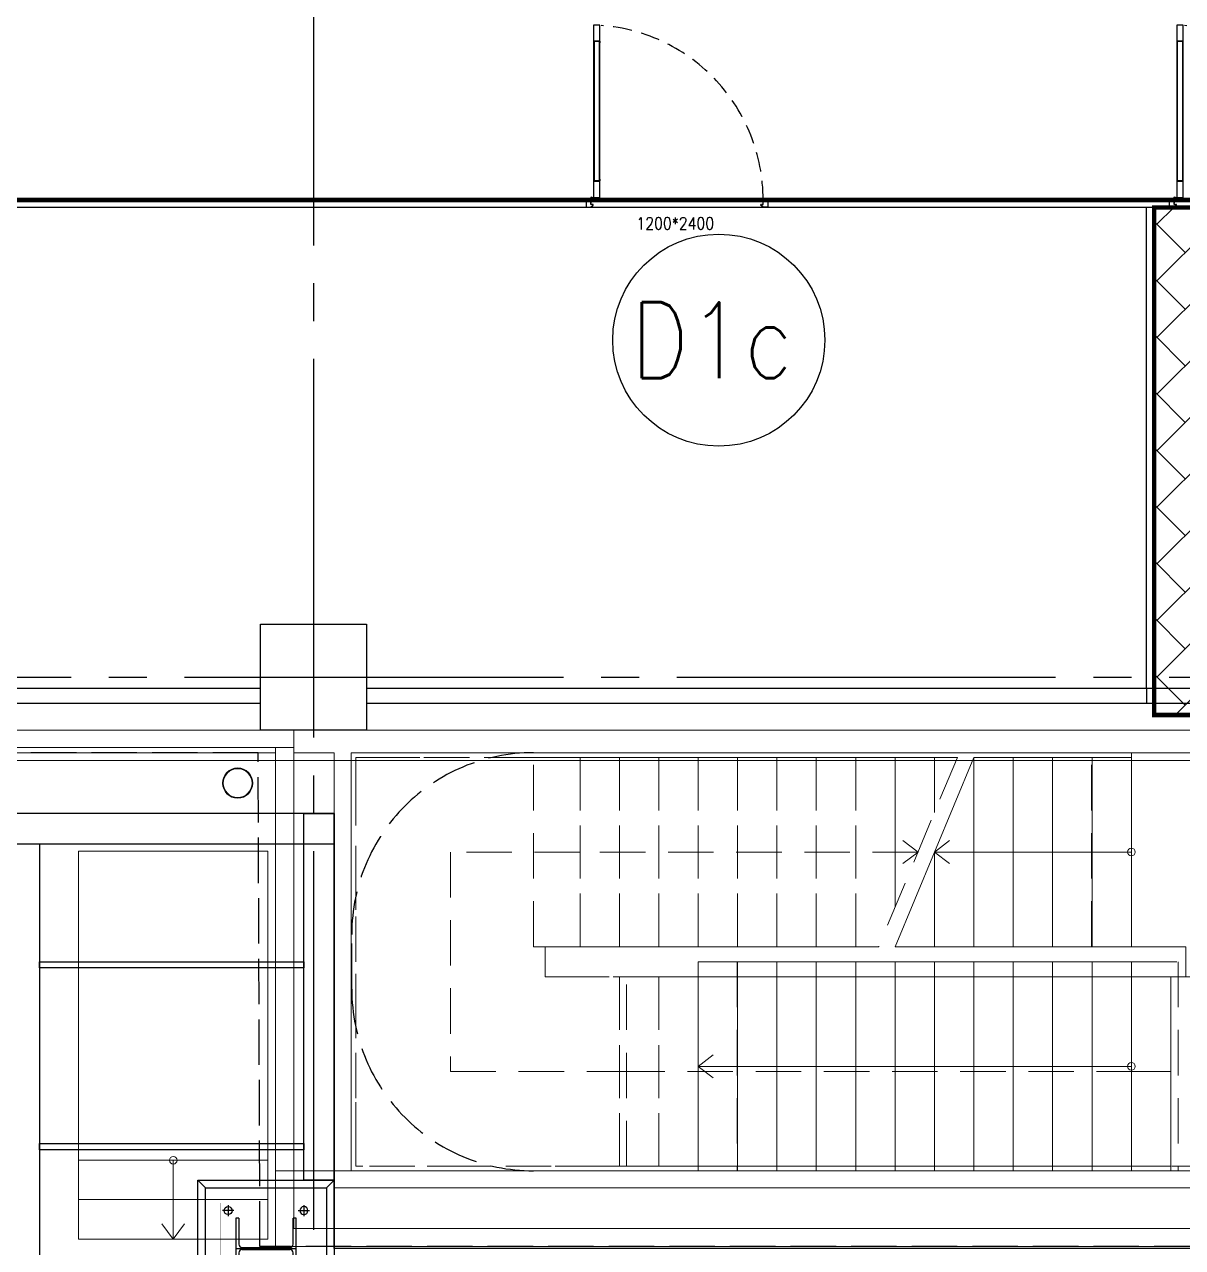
# Model space of a CAD drawing. Extents: x -960 to 27370, y -1283 to 11880.
# Drawn here: x 6649 to 7414, y -377 to 431 of the extents above; entities that cross this region are included whole.
import ezdxf
from ezdxf.enums import TextEntityAlignment as Align

# ---------------------------------------------------------------- set-up
doc = ezdxf.new("R2010")
doc.units = 0
doc.header["$LTSCALE"] = 100
for name, pattern in [('188K-SM-03-F10-ARCH-PA-Y2257103$0$AP5A-SM-03-F20-ARCH-PA-Y2230801+Y2230803$0$ALL-PA-TXT-Y2221201$0$DASHED', [19.05, 12.7, -6.35]), ('188K-SM-03-F10-MECH-鋼構-Y2257103$0$188K-SM-03-F10-MECH-鋼構-Y2257103$0$CENTER', [2, 1.25, -0.25, 0.25, -0.25]), ('X-S-FAB-L10$0$COL-CEN-LIN', [3.25, 2.5, -0.25, 0.25, -0.25]), ('X-S-FAB-L10$0$HIDDEN', [0.4, 0.3, -0.1]), ('X-S-FAB-L10$0$JJP_虛線(退縮線、投影線、地下室範圍、非屬本工程、圖面分區)', [0.45, 0.3, -0.15]), ('X-S-FAB-L10$0$虛線', [0.846667, 0.423333, -0.423333])]:
    doc.linetypes.add(name, pattern=pattern)
for name, color, linetype in [('188K-SM-03-F10-ARCH-PA-Y2257103$0$K-AREA', 53, 'Continuous'), ('188K-SM-03-F10-ARCH-PA-Y2257103$0$K-Door', 53, 'Continuous'), ('188K-SM-03-F10-ARCH-PA-Y2257103$0$K-P1S-2.5-單抗', 53, 'Continuous'), ('188K-SM-03-F10-ARCH-PA-Y2257103$0$K-P1S-4.2-單抗', 53, 'Continuous'), ('188K-SM-03-F10-ARCH-PA-Y2257103$0$K-TXT', 53, 'Continuous'), ('188K-SM-03-F10-ARCH-PA-Y2257103$0$K-岩棉 2hr 7.5-單抗', 53, 'Continuous'), ('188K-SM-03-F10-ARCH-PA-Y2257103$0$K-岩棉 2hr 7.5-非抗', 53, 'Continuous'), ('188K-SM-03-F10-ARCH-PA-Y2257103$0$K-庫板天花-2.4', 53, 'Continuous'), ('188K-SM-03-F10-MECH-鋼構-Y2257103$0$188K-SM-03-F10-MECH-鋼構-Y2257103$0$0-Block Center-Line', 1, '188K-SM-03-F10-MECH-鋼構-Y2257103$0$188K-SM-03-F10-MECH-鋼構-Y2257103$0$CENTER'), ('188K-SM-03-F10-MECH-鋼構-Y2257103$0$188K-SM-03-F10-MECH-鋼構-Y2257103$0$0-CF-AAS-鋼構', 241, 'Continuous'), ('X-S-FAB-L10$0$0-DIM-TXT', 8, 'Continuous'), ('X-S-FAB-L10$0$A-OBJE-MEP', 8, 'Continuous'), ('X-S-FAB-L10$0$A-STRS', 8, 'Continuous'), ('X-S-FAB-L10$0$A-WALL-EX', 8, 'Continuous'), ('X-S-FAB-L10$0$A-WALL-IN', 8, 'Continuous'), ('X-S-FAB-L10$0$BLOCK', 8, 'Continuous'), ('X-S-FAB-L10$0$CCL', 8, 'X-S-FAB-L10$0$COL-CEN-LIN'), ('X-S-FAB-L10$0$COL-S', 8, 'Continuous'), ('X-S-FAB-L10$0$HID', 8, 'X-S-FAB-L10$0$HIDDEN'), ('X-S-FAB-L10$0$S-FNDN', 8, 'Continuous'), ('X-S-FAB-L10$0$S-SLAB-SHOW', 8, 'Continuous')]:
    doc.layers.add(name, color=color, linetype=linetype)
doc.styles.add('188K-SM-03-F10-ARCH-PA-Y2257103$0$AP5A-SM-03-F20-ARCH-PA-Y2230801+Y2230803$0$ALL-PA-TXT-Y2221201$0$Standard', font='txt.shx', dxfattribs={"bigfont": 'chineset.shx'})
doc.styles.add('188K-SM-03-F10-ARCH-PA-Y2257103$0$Standard', font='txt.shx', dxfattribs={"bigfont": 'chineset.shx'})
doc.styles.add('X-S-FAB-L10$0$CHINA', font='simplex.shx', dxfattribs={"width": 0.75, "bigfont": 'chineset.shx'})
doc.styles.add('X-S-FAB-L10$0$Standard', font='', dxfattribs={"width": 0.8})
doc.styles.add('X-S-FAB-L10$0$TG_NOTE_TEXT', font='simplex.shx', dxfattribs={"width": 0.75, "bigfont": 'chineset.shx'})
doc.styles.get('X-S-FAB-L10$0$Standard').set_extended_font_data('Microsoft JhengHei')

# ---------------------------------------------------------------- blocks, each defined once
blk = doc.blocks.new('X-S-FAB-L10$0$FAB2-L05')
at = {"layer": 'X-S-FAB-L10$0$CCL'}
for p, q in [((-19320, 11005), (-19320, 0)), ((-26880, 720), (1210, 720))]:
    blk.add_line(p, q, dxfattribs=at)
at = {"layer": 'X-S-FAB-L10$0$COL-S'}
blk.add_lwpolyline([(-19355, 755), (-19285, 755), (-19285, 685), (-19355, 685)], close=True, dxfattribs=at)
blk = doc.blocks.new('X-S-FAB-L10')
at = {"layer": 'X-S-FAB-L10$0$A-OBJE-MEP', "lineweight": 0, "flags": 128}
blk.add_lwpolyline([(6799.5, -70, 1), (6780.5, -70, 1)], format="xyb", close=True, dxfattribs=at)
at = {"layer": 'X-S-FAB-L10$0$A-OBJE-MEP', "lineweight": 0}
blk.add_circle((6790, -70), 10, dxfattribs=at)
at = {"layer": 'X-S-FAB-L10$0$A-STRS', "linetype": 'X-S-FAB-L10$0$虛線', "lineweight": 0}
for p, q in [((6868, -323), (6868, -53)), ((6868, -53), (6985.332, -53)), ((6985.332, -53), (7016, -53)), ((7016, -53), (7265.169, -53)), ((7016, -178), (6993, -178)), ((6993, -178), (6993, -198)), ((7213.169, -178), (7016, -178)), ((6993, -198), (7042, -198)), ((7042, -198), (7406, -198)), ((7042, -323), (6868, -323)), ((7406, -323), (7042, -323))]:
    blk.add_line(p, q, dxfattribs=at)
at = {"layer": 'X-S-FAB-L10$0$A-STRS', "linetype": 'X-S-FAB-L10$0$JJP_虛線(退縮線、投影線、地下室範圍、非屬本工程、圖面分區)', "lineweight": 0}
for p, q in [((6868, -323), (6868, -53)), ((6868, -53), (7016, -53)), ((6985.332, -178), (6985.332, -53)), ((7016, -53), (7016, -178)), ((7016, -53), (7016, -178)), ((7016, -53), (7016, -178)), ((7016, -178), (7016, -53)), ((7016, -53), (7042, -53)), ((7016, -53), (7016, -178)), ((7042, -53), (7042, -178)), ((7042, -178), (7042, -53)), ((7042, -53), (7068, -53)), ((7042, -53), (7042, -178)), ((7068, -53), (7068, -178)), ((7068, -178), (7068, -53)), ((7068, -53), (7094, -53)), ((7068, -53), (7068, -178)), ((7094, -53), (7094, -178)), ((7094, -178), (7094, -53)), ((7094, -53), (7120, -53)), ((7094, -53), (7094, -178)), ((7120, -53), (7120, -178)), ((7120, -178), (7120, -53)), ((7120, -53), (7146, -53)), ((7120, -53), (7120, -178)), ((7146, -53), (7146, -178)), ((7146, -178), (7146, -53)), ((7146, -53), (7172, -53)), ((7146, -53), (7146, -178)), ((7172, -53), (7172, -178)), ((7172, -178), (7172, -53)), ((7172, -53), (7198, -53)), ((7172, -53), (7172, -178)), ((7198, -53), (7198, -178)), ((7198, -178), (7198, -53)), ((7198, -53), (7224, -53)), ((7198, -53), (7198, -178)), ((7265.169, -53), (7213.169, -178)), ((7224, -53), (7224, -151.964)), ((7224, -151.964), (7224, -53)), ((7224, -53), (7250, -53)), ((7224, -53), (7224, -151.964)), ((7250, -53), (7250, -89.465)), ((7250, -89.465), (7250, -53)), ((7250, -53), (7265.169, -53)), ((7250, -53), (7250, -89.465)), ((7353.565, -178), (7353.565, -53)), ((7229.169, -108), (7239.169, -115.5)), ((7016, -115.5), (6930.5, -115.5)), ((6930.5, -115.5), (6930.5, -260.5)), ((7239.169, -115.5), (7016, -115.5)), ((7239.169, -115.5), (7229.169, -123)), ((6993, -178), (6985.332, -178)), ((7016, -178), (6993, -178)), ((6993, -178), (6993, -198)), ((7042, -178), (7016, -178)), ((7068, -178), (7042, -178)), ((7094, -178), (7068, -178)), ((7120, -178), (7094, -178)), ((7146, -178), (7120, -178)), ((7172, -178), (7146, -178)), ((7198, -178), (7172, -178)), ((7213.169, -178), (7198, -178)), ((7119.644, -188), (7119.644, -326)), ((7380, -188), (7410.844, -188)), ((7410.844, -188), (7410.844, -326)), ((6993, -198), (7042, -198)), ((7042, -323), (7042, -198)), ((7042, -323), (7042, -198)), ((7042, -198), (7042, -323)), ((7042, -323), (7042, -198)), ((7042, -198), (7068, -198)), ((7046.668, -323), (7046.668, -198)), ((7068, -323), (7068, -198)), ((7068, -198), (7068, -323)), ((7068, -323), (7068, -198)), ((7068, -198), (7094, -198)), ((7094, -323), (7094, -198)), ((7094, -198), (7094, -323)), ((7094, -323), (7094, -198)), ((7094, -198), (7120, -198)), ((7120, -323), (7120, -198)), ((7120, -198), (7120, -323)), ((7120, -323), (7120, -198)), ((7120, -198), (7146, -198)), ((7146, -323), (7146, -198)), ((7146, -198), (7146, -323)), ((7146, -323), (7146, -198)), ((7146, -198), (7172, -198)), ((7172, -323), (7172, -198)), ((7172, -198), (7172, -323)), ((7172, -323), (7172, -198)), ((7172, -198), (7198, -198)), ((7198, -323), (7198, -198)), ((7198, -198), (7198, -323)), ((7198, -323), (7198, -198)), ((7198, -198), (7224, -198)), ((7224, -323), (7224, -198)), ((7224, -198), (7224, -323)), ((7224, -323), (7224, -198)), ((7224, -198), (7250, -198)), ((7250, -323), (7250, -198)), ((7250, -198), (7250, -323)), ((7250, -323), (7250, -198)), ((7250, -198), (7276, -198)), ((7276, -323), (7276, -198)), ((7276, -198), (7276, -323)), ((7276, -323), (7276, -198)), ((7276, -198), (7302, -198)), ((7302, -323), (7302, -198)), ((7302, -198), (7302, -323)), ((7302, -323), (7302, -198)), ((7302, -198), (7328, -198)), ((7328, -323), (7328, -198)), ((7328, -198), (7328, -323)), ((7328, -323), (7328, -198)), ((7328, -198), (7354, -198)), ((7354, -323), (7354, -198)), ((7354, -198), (7354, -323)), ((7354, -323), (7354, -198)), ((7354, -198), (7380, -198)), ((7380, -323), (7380, -198)), ((7380, -198), (7380, -323)), ((7380, -323), (7380, -198)), ((7380, -198), (7406, -198)), ((7406, -198), (7436.668, -198)), ((7406, -323), (7406, -198)), ((7406, -198), (7406, -323)), ((6930.5, -260.5), (7042, -260.5)), ((7042, -260.5), (7380, -260.5)), ((7380, -260.5), (7406, -260.5)), ((7042, -323), (6868, -323)), ((7068, -323), (7042, -323)), ((7094, -323), (7068, -323)), ((7120, -323), (7094, -323)), ((7146, -323), (7120, -323)), ((7172, -323), (7146, -323)), ((7198, -323), (7172, -323)), ((7224, -323), (7198, -323)), ((7250, -323), (7224, -323)), ((7276, -323), (7250, -323)), ((7302, -323), (7276, -323)), ((7328, -323), (7302, -323)), ((7354, -323), (7328, -323)), ((7380, -323), (7354, -323)), ((7406, -323), (7380, -323)), ((7410.844, -326), (7380, -326)), ((7436.668, -323), (7406, -323))]:
    blk.add_line(p, q, dxfattribs=at)
at = {"layer": 'X-S-FAB-L10$0$A-STRS', "lineweight": 0}
for p, q in [((7276, -53), (7224, -178)), ((7276, -53), (7380, -53)), ((7276, -53), (7276, -178)), ((7276, -178), (7276, -53)), ((7276, -53), (7302, -53)), ((7276, -53), (7276, -178)), ((7302, -53), (7302, -178)), ((7302, -178), (7302, -53)), ((7302, -53), (7328, -53)), ((7302, -53), (7302, -178)), ((7328, -53), (7328, -178)), ((7328, -178), (7328, -53)), ((7328, -53), (7354, -53)), ((7328, -53), (7328, -178)), ((7354, -53), (7354, -178)), ((7354, -178), (7354, -53)), ((7354, -53), (7380, -53)), ((7354, -53), (7354, -178)), ((7380, -53), (7380, -178)), ((7380, -53), (7380, -178)), ((7250, -115.5), (7260, -108)), ((7250, -115.5), (7250, -178)), ((7250, -178), (7250, -115.5)), ((7250, -115.5), (7250, -178)), ((7354, -115.5), (7250, -115.5)), ((7260, -123), (7250, -115.5)), ((7380, -115.5), (7354, -115.5)), ((7380, -178), (7224, -178)), ((7250, -178), (7224, -178)), ((7276, -178), (7250, -178)), ((7302, -178), (7276, -178)), ((7328, -178), (7302, -178)), ((7354, -178), (7328, -178)), ((7380, -178), (7354, -178)), ((7094, -326), (7094, -188)), ((7094, -188), (7380, -188)), ((7094, -326), (7094, -188)), ((7094, -188), (7120, -188)), ((7120, -326), (7120, -188)), ((7120, -188), (7120, -326)), ((7120, -326), (7120, -188)), ((7120, -188), (7146, -188)), ((7146, -326), (7146, -188)), ((7146, -188), (7146, -326)), ((7146, -326), (7146, -188)), ((7146, -188), (7172, -188)), ((7172, -326), (7172, -188)), ((7172, -188), (7172, -326)), ((7172, -326), (7172, -188)), ((7172, -188), (7198, -188)), ((7198, -326), (7198, -188)), ((7198, -188), (7198, -326)), ((7198, -326), (7198, -188)), ((7198, -188), (7224, -188)), ((7224, -326), (7224, -188)), ((7224, -188), (7224, -326)), ((7224, -326), (7224, -188)), ((7224, -188), (7250, -188)), ((7250, -326), (7250, -188)), ((7250, -188), (7250, -326)), ((7250, -326), (7250, -188)), ((7250, -188), (7276, -188)), ((7276, -326), (7276, -188)), ((7276, -188), (7276, -326)), ((7276, -326), (7276, -188)), ((7276, -188), (7302, -188)), ((7302, -326), (7302, -188)), ((7302, -188), (7302, -326)), ((7302, -326), (7302, -188)), ((7302, -188), (7328, -188)), ((7328, -326), (7328, -188)), ((7328, -188), (7328, -326)), ((7328, -326), (7328, -188)), ((7328, -188), (7354, -188)), ((7354, -326), (7354, -188)), ((7354, -188), (7354, -326)), ((7354, -326), (7354, -188)), ((7354, -188), (7380, -188)), ((7380, -326), (7380, -188)), ((7380, -188), (7380, -326)), ((7094, -257), (7104, -249.5)), ((7094, -257), (7120, -257)), ((7104, -264.5), (7094, -257)), ((7120, -257), (7354, -257)), ((7354, -257), (7380, -257)), ((6685, -319), (6685, -371)), ((6810, -319), (6685, -319)), ((6810, -319), (6685, -319)), ((6685, -319), (6685, -345)), ((6747.5, -345), (6747.5, -319)), ((6810, -371), (6810, -319)), ((6810, -345), (6810, -319)), ((7380, -326), (7094, -326)), ((7120, -326), (7094, -326)), ((7146, -326), (7120, -326)), ((7172, -326), (7146, -326)), ((7198, -326), (7172, -326)), ((7224, -326), (7198, -326)), ((7250, -326), (7224, -326)), ((7276, -326), (7250, -326)), ((7302, -326), (7276, -326)), ((7328, -326), (7302, -326)), ((7354, -326), (7328, -326)), ((7380, -326), (7354, -326)), ((6685, -345), (6810, -345)), ((6810, -345), (6685, -345)), ((6685, -345), (6685, -371)), ((6685, -345), (6810, -345)), ((6747.5, -371), (6747.5, -345)), ((6810, -371), (6810, -345)), ((6740, -361), (6747.5, -371)), ((6747.5, -371), (6755, -361)), ((6685, -371), (6810, -371)), ((6685, -371), (6810, -371))]:
    blk.add_line(p, q, dxfattribs=at)
at = {"layer": 'X-S-FAB-L10$0$A-STRS', "lineweight": 0, "flags": 128}
for points in [[(7380, -118, -1), (7380, -113, -1)], [(7380, -259.5, -1), (7380, -254.5, -1)], [(6745, -319, 1), (6750, -319, 1)]]:
    blk.add_lwpolyline(points, format="xyb", close=True, dxfattribs=at)
at = {"layer": 'X-S-FAB-L10$0$A-WALL-EX', "lineweight": 0}
for p, q in [((6827, -35), (6815, -35)), ((6827, -35), (6815, -35)), ((6827, -46.5), (6827, -35)), ((6815, -46.5), (1800, -46.5)), ((6815, -46.5), (6827, -46.5)), ((6815, -46.5), (6827, -46.5))]:
    blk.add_line(p, q, dxfattribs=at)
at = {"layer": 'X-S-FAB-L10$0$A-WALL-EX', "lineweight": 0, "flags": 128}
for points in [[(6815, -35), (1800, -35)], [(6815, -35), (6827, -35)], [(6827, -364), (6827, -35)], [(6815, -46.5), (6815, -364)], [(6815, -50), (6815, -46.5)], [(1800, -50), (6815, -50)], [(1800, -50), (6815, -50)], [(1800, -50), (6815, -50)], [(1800, -50), (6815, -50)], [(1800, -50), (6815, -50)], [(1800, -50), (6815, -50)], [(1800, -50), (6815, -50)], [(1800, -50), (6815, -50)], [(6815, -376), (6815, -364)], [(7693, -364), (6827, -364)], [(6815, -376), (7705, -376)]]:
    blk.add_lwpolyline(points, dxfattribs=at)
at = {"layer": 'X-S-FAB-L10$0$A-WALL-IN', "lineweight": 0}
for p, q in [((7495, -35), (6827, -35)), ((6827, -35), (6827, -50)), ((6827, -50), (6853.7, -50)), ((6865, -50), (7495, -50))]:
    blk.add_line(p, q, dxfattribs=at)
at = {"layer": 'X-S-FAB-L10$0$A-WALL-IN', "lineweight": 0, "flags": 128}
for points in [[(6853.7, -50), (6853.7, -337.25)], [(6865, -325.95), (6865, -50)], [(7654.95, -325.95), (6865, -325.95)], [(6853.7, -337.25), (6865, -337.25)], [(6865, -337.25), (7654.95, -337.25)]]:
    blk.add_lwpolyline(points, dxfattribs=at)
at = {"layer": 'X-S-FAB-L10$0$COL-S'}
for p, q in [((6805, 35), (6875, 35)), ((6805, -35), (6805, 35)), ((6875, 35), (6875, -35)), ((6875, -35), (6805, -35))]:
    blk.add_line(p, q, dxfattribs=at)
at = {"layer": 'X-S-FAB-L10$0$HID'}
for p, q in [((6803.531, -50), (2509.135, -50)), ((6804.756, -376), (6803.531, -50)), ((6865.332, -205.95), (6865.332, -169.95)), ((7705, -376), (6804.756, -376))]:
    blk.add_line(p, q, dxfattribs=at)
for centre, start, end in [((6985.332, -169.95), 90, 180), ((6985.332, -205.95), 180, 270)]:
    blk.add_arc(centre, 120, start, end, dxfattribs=at)
at = {"layer": 'X-S-FAB-L10$0$S-FNDN', "lineweight": 0, "flags": 128}
blk.add_lwpolyline([(4350, 7470), (1830, 7470), (1830, 1500), (1812.5, 1500), (1812.5, -55), (9330, -55), (9330, 7470)], close=True, dxfattribs=at)
at = {"layer": 'X-S-FAB-L10$0$S-SLAB-SHOW', "lineweight": 0, "flags": 128}
for points in [[(7705, -376), (6815, -376), (6815, -326), (7406, -326), (7406, -198), (7416, -198), (7416, -178), (7380, -178), (7380, -50), (7705, -50)], [(7655, -50), (7655, -326), (7406, -326), (7406, -198), (7416, -198), (7416, -178), (7380, -178), (7380, -50)], [(6685, -319), (6810, -319), (6810, -115), (6685, -115)]]:
    blk.add_lwpolyline(points, close=True, dxfattribs=at)
at = {"layer": 'X-S-FAB-L10$0$BLOCK'}
blk.add_blockref('X-S-FAB-L10$0$FAB2-L05', (26160, -720), dxfattribs=at)
at = {"style": 'X-S-FAB-L10$0$TG_NOTE_TEXT', "width": 0.5, "flags": 1}
for p in [(7463.301, 9020), (18268.251, 8649), (11197.77, 4800.167), (16485.801, 4800.167), (25420.27, 2635), (13360, 320.001, 0), (7463.301, -33.333)]:
    blk.add_attdef('WH', text='', height=20, dxfattribs=at).set_placement(p, align=Align.BOTTOM_LEFT)
at = {"width": 0.5}
for style, p in [('X-S-FAB-L10$0$TG_NOTE_TEXT', (7585, 9020)), ('X-S-FAB-L10$0$TG_NOTE_TEXT', (18389.95, 8649)), ('X-S-FAB-L10$0$TG_NOTE_TEXT', (11117.5, 4813.5)), ('X-S-FAB-L10$0$TG_NOTE_TEXT', (16607.5, 4813.5)), ('X-S-FAB-L10$0$TG_NOTE_TEXT', (25350, 2635)), ('X-S-FAB-L10$0$Standard', (13129.375, 325.001, 0)), ('X-S-FAB-L10$0$TG_NOTE_TEXT', (7585, -20))]:
    blk.add_attdef('DESC', text='', height=10, dxfattribs=dict(at, style=style)).set_placement(p, align=Align.BOTTOM_LEFT)
for tag, style, p in [('TYPE', 'X-S-FAB-L10$0$TG_NOTE_TEXT', (7619.286, 9020)), ('NO', 'X-S-FAB-L10$0$TG_NOTE_TEXT', (7650.095, 9020)), ('TYPE', 'X-S-FAB-L10$0$TG_NOTE_TEXT', (18424.236, 8649)), ('NO', 'X-S-FAB-L10$0$TG_NOTE_TEXT', (18455.045, 8649)), ('NO', 'X-S-FAB-L10$0$TG_NOTE_TEXT', (11088.595, 4813.5)), ('TYPE', 'X-S-FAB-L10$0$TG_NOTE_TEXT', (11151.786, 4813.5)), ('TYPE', 'X-S-FAB-L10$0$TG_NOTE_TEXT', (16641.786, 4813.5)), ('NO', 'X-S-FAB-L10$0$TG_NOTE_TEXT', (16672.595, 4813.5)), ('NO', 'X-S-FAB-L10$0$TG_NOTE_TEXT', (25313, 2635)), ('TYPE', 'X-S-FAB-L10$0$TG_NOTE_TEXT', (25350, 2635)), ('NO', 'X-S-FAB-L10$0$Standard', (13100, 320.001, 0)), ('TYPE', 'X-S-FAB-L10$0$Standard', (13129.375, 320.001, 0)), ('TYPE', 'X-S-FAB-L10$0$TG_NOTE_TEXT', (7619.286, -20)), ('NO', 'X-S-FAB-L10$0$TG_NOTE_TEXT', (7650.095, -20))]:
    blk.add_attdef(tag, text='', height=10, dxfattribs=dict(at, style=style)).set_placement(p, align=Align.BOTTOM_RIGHT)
for rotation, style, p in [(180, 'X-S-FAB-L10$0$Standard', (317.625, 7480)), (180, 'X-S-FAB-L10$0$Standard', (1217.625, 7480)), (90, 'X-S-FAB-L10$0$TG_NOTE_TEXT', (24310, 3647.5)), (270, 'X-S-FAB-L10$0$TG_NOTE_TEXT', (17080, 1605))]:
    blk.add_attdef('DESC', text='', height=10, rotation=rotation, dxfattribs=dict(at, style=style)).set_placement(p, align=Align.BOTTOM_LEFT)
for tag, rotation, style, p in [('NO', 180, 'X-S-FAB-L10$0$Standard', (347, 7480)), ('NO', 180, 'X-S-FAB-L10$0$Standard', (1247, 7480)), ('TYPE', 180, 'X-S-FAB-L10$0$Standard', (317.625, 7480)), ('TYPE', 180, 'X-S-FAB-L10$0$Standard', (1217.625, 7480)), ('TYPE', 90, 'X-S-FAB-L10$0$TG_NOTE_TEXT', (24310, 3647.5)), ('NO', 90, 'X-S-FAB-L10$0$TG_NOTE_TEXT', (24310, 3610.5)), ('TYPE', 270, 'X-S-FAB-L10$0$TG_NOTE_TEXT', (17080, 1605)), ('NO', 270, 'X-S-FAB-L10$0$TG_NOTE_TEXT', (17080, 1573))]:
    blk.add_attdef(tag, text='', height=10, rotation=rotation, dxfattribs=dict(at, style=style)).set_placement(p, align=Align.BOTTOM_RIGHT)
at = {"style": 'X-S-FAB-L10$0$TG_NOTE_TEXT', "width": 0.5, "flags": 1}
for rotation, p in [(180, (43, 7480)), (180, (943, 7480)), (90, (24310, 3717.77)), (270, (17080, 1711.699))]:
    blk.add_attdef('WH', text='', height=20, rotation=rotation, dxfattribs=at).set_placement(p, align=Align.BOTTOM_LEFT)
at = {"layer": 'X-S-FAB-L10$0$0-DIM-TXT', "style": 'X-S-FAB-L10$0$CHINA', "width": 0.75}
for p in [(667.414, 7855.1, -2689.4), (22627.353, 6728.814), (25644.722, 6728.814), (24778.787, 5569.051), (1118.252, 4980), (417.801, 4594.623), (23874.84, 4355), (22927.43, 4330.122), (23749.869, 3901.367), (417.801, 3765.236), (1118.252, 3730), (417.801, 3115.79), (536.882, 2227.832), (16908.994, 1782.652), (888.445, 880.466), (16977.43, 750), (18878.841, 750), (25641.221, 553.233), (21364.03, 526.894)]:
    blk.add_attdef('HIG', text='', height=80, dxfattribs=at).set_placement(p, align=Align.MIDDLE_LEFT)
blk = doc.blocks.new('*U354')
blk.add_circle((0, 0), 24.5)
at = {"layer": '188K-SM-03-F10-MECH-鋼構-Y2257103$0$188K-SM-03-F10-MECH-鋼構-Y2257103$0$0-Block Center-Line'}
for p, q in [((0, -34.2), (0, 34.2)), ((-34.2, 0), (34.2, 0))]:
    blk.add_line(p, q, dxfattribs=at)
blk = doc.blocks.new('188K-SM-03-F10-MECH-鋼構-Y2257103$0$AUDIT_I_250817102654-2')
for p, q in [((200, 200), (-200, 200)), ((-200, 200), (-200, 179)), ((-28.5, 179), (-200, 179)), ((0, 200), (0, -200)), ((200, 179), (28.5, 179)), ((200, 179), (200, 200)), ((-6.5, 157), (-6.5, -157)), ((6.5, 157), (6.5, -157)), ((-200, -179), (-28.5, -179)), ((-200, -179), (-200, -200)), ((-200, -200), (200, -200)), ((28.5, -179), (200, -179)), ((200, -200), (200, -179))]:
    blk.add_line(p, q)
for centre, start, end in [((-28.5, 157), 0, 90), ((28.5, 157), 90, 180), ((-28.5, -157), 270, 360), ((28.5, -157), 180, 270)]:
    blk.add_arc(centre, 22, start, end)
blk = doc.blocks.new('188K-SM-03-F10-MECH-鋼構-Y2257103$0$188K-SM-03-F10-MECH-鋼構-Y2257103$0$A$C1e76e784')
for p, q in [((50, 850), (0, 900)), ((850, 850), (900, 900)), ((0, 0), (50, 50)), ((850, 50), (900, 0))]:
    blk.add_line(p, q)
for points in [[(0, 900), (900, 900), (900, 0), (0, 0)], [(50, 850), (850, 850), (850, 50), (50, 50)]]:
    blk.add_lwpolyline(points, close=True)
at = {"color": 3, "const_width": 1}
blk.add_lwpolyline([(150, 750), (750, 750), (750, 150), (150, 150)], close=True, dxfattribs=at)
at = {"yscale": 1.083333333333333, "zscale": 1.083333333333333, "rotation": 180}
for p, xscale in [((200, 700), 1.083333333333333), ((700, 700), -1.083333333333333)]:
    blk.add_blockref('*U354', p, dxfattribs=dict(at, xscale=xscale))
at = {"rotation": 90}
blk.add_blockref('188K-SM-03-F10-MECH-鋼構-Y2257103$0$AUDIT_I_250817102654-2', (450, 450), dxfattribs=at)
at = {"yscale": 1.083333333333333, "zscale": 1.083333333333333}
for p, xscale in [((200, 200), -1.083333333333333), ((700, 200), 1.083333333333333)]:
    blk.add_blockref('*U354', p, dxfattribs=dict(at, xscale=xscale))
blk = doc.blocks.new('188K-SM-03-F10-MECH-鋼構-Y2257103$0$0-120000CMH 雙層')
for points in [[(-17648.27, -97.95), (-17473.84, -97.95), (-17473.84, -102.05), (-17648.27, -102.05)], [(-17648.27, -217.95), (-17473.84, -217.95), (-17473.84, -222.05), (-17648.27, -222.05)]]:
    blk.add_lwpolyline(points, close=True)
at = {"layer": '188K-SM-03-F10-MECH-鋼構-Y2257103$0$188K-SM-03-F10-MECH-鋼構-Y2257103$0$0-CF-AAS-鋼構', "color": 140}
for points in [[(-21733.27, -20), (-17453.84, -20), (-17453.84, 0), (-21733.27, 0)], [(-17473.84, 0), (-17453.84, 0), (-17453.84, -242.25), (-17473.84, -242.25)]]:
    blk.add_lwpolyline(points, close=True, dxfattribs=at)
at = {"layer": '188K-SM-03-F10-MECH-鋼構-Y2257103$0$188K-SM-03-F10-MECH-鋼構-Y2257103$0$0-CF-AAS-鋼構', "color": 181}
blk.add_lwpolyline([(-17668.27, -20), (-17648.27, -20), (-17648.27, -865), (-17668.27, -865)], close=True, dxfattribs=at)
at = {"layer": '188K-SM-03-F10-MECH-鋼構-Y2257103$0$188K-SM-03-F10-MECH-鋼構-Y2257103$0$0-CF-AAS-鋼構', "xscale": 0.1, "yscale": 0.1, "zscale": 0.1}
blk.add_blockref('188K-SM-03-F10-MECH-鋼構-Y2257103$0$188K-SM-03-F10-MECH-鋼構-Y2257103$0$A$C1e76e784', (-17543.84, -332.25), dxfattribs=at)
blk = doc.blocks.new('188K-SM-03-F10-MECH-鋼構-Y2257103')
blk.add_lwpolyline([(2544.27, -90), (2544.27, -975), (17174, -975), (17174, -90), (15182.74, -90), (15182.74, -296.22), (12640.47, -296.22), (12640.47, -90), (7666.25, -90), (7666.25, -377.25), (6853.7, -377.24), (6853.7, -90)], close=True)
blk.add_blockref('188K-SM-03-F10-MECH-鋼構-Y2257103$0$0-120000CMH 雙層', (24307.54, -90))
blk = doc.blocks.new('188K-SM-03-F10-ARCH-PA-Y2257103$0$單開庫板門-1200x2400)圓型拉環鎖+輔助鎖)')
at = {"ltscale": 0.1}
for p, q in [((26008.65, -11403.59), (26004.47, -11403.59)), ((26004.47, -11403.59), (26004.47, -11414.12)), ((26008.65, -11414.12), (26008.65, -11403.59)), ((26004.47, -11414.12), (26008.65, -11414.12)), ((26004.54, -11414.05), (26004.54, -11415.33)), ((26004.54, -11415.35), (26004.62, -11415.47)), ((26008.55, -11414.02), (26004.57, -11414.02)), ((26004.64, -11414.34), (26004.64, -11414.18)), ((26004.64, -11415.25), (26004.64, -11414.51)), ((26004.67, -11414.15), (26006.53, -11414.15)), ((26005.13, -11414.37), (26004.67, -11414.37)), ((26004.67, -11414.48), (26005.13, -11414.48)), ((26004.68, -11506.01), (26004.68, -11414.48)), ((26004.68, -11414.48), (26004.74, -11414.48)), ((26004.68, -11415.45), (26004.68, -11415.29)), ((26004.74, -11414.48), (26004.74, -11506.01)), ((26005.16, -11414.45), (26005.16, -11414.41)), ((26006.53, -11414.15), (26006.56, -11414.11)), ((26006.56, -11414.11), (26006.59, -11414.15)), ((26006.59, -11414.15), (26008.45, -11414.15)), ((26007.96, -11414.41), (26007.96, -11414.45)), ((26008.45, -11414.37), (26007.99, -11414.37)), ((26007.99, -11414.48), (26008.45, -11414.48)), ((26008.38, -11506.01), (26008.38, -11414.48)), ((26008.38, -11414.48), (26008.44, -11414.48)), ((26008.44, -11414.48), (26008.44, -11506.01)), ((26008.44, -11415.29), (26008.44, -11415.45)), ((26008.48, -11414.18), (26008.48, -11414.34)), ((26008.48, -11414.51), (26008.48, -11415.25)), ((26008.49, -11415.47), (26008.58, -11415.35)), ((26008.58, -11415.33), (26008.58, -11414.05)), ((26004.74, -11506.01), (26004.68, -11506.01)), ((26008.44, -11506.01), (26008.38, -11506.01)), ((26008.65, -11506.37), (26004.47, -11506.37)), ((26004.47, -11506.37), (26004.47, -11518)), ((26008.65, -11518), (26008.65, -11506.37)), ((25999.48, -11519.65), (25999.48, -11523.21)), ((26002.45, -11519.13), (26000, -11519.13)), ((26002.87, -11518.51), (26002.61, -11518.51)), ((26002.61, -11518.51), (26002.61, -11521.02)), ((26002.61, -11521.85), (26002.61, -11519.29)), ((26002.61, -11521.02), (26002.87, -11521.02)), ((26003.42, -11521.85), (26002.61, -11521.85)), ((26002.87, -11521.02), (26002.87, -11518.51)), ((26003.26, -11522.16), (26003.26, -11521.96)), ((26003.26, -11521.96), (26003.42, -11521.96)), ((26004.05, -11522.16), (26003.26, -11522.16)), ((26008.33, -11517.48), (26003.64, -11517.48)), ((26003.64, -11517.48), (26003.64, -11517.74)), ((26003.64, -11517.74), (26008.33, -11517.74)), ((26004.12, -11521.85), (26003.88, -11521.85)), ((26003.88, -11521.96), (26004.05, -11521.96)), ((26004.05, -11521.96), (26004.05, -11522.16)), ((26004.17, -11522.4), (26004.17, -11521.91)), ((26004.47, -11518), (26008.65, -11518)), ((26008.33, -11517.74), (26008.33, -11517.48)), ((26114.78, -11522.4), (26114.78, -11521.91)), ((26114.83, -11521.85), (26115.07, -11521.85)), ((26114.91, -11521.96), (26114.91, -11522.16)), ((26115.07, -11521.96), (26114.91, -11521.96)), ((26114.91, -11522.16), (26115.7, -11522.16)), ((26115.53, -11521.85), (26116.35, -11521.85)), ((26115.7, -11521.96), (26115.53, -11521.96)), ((26115.7, -11522.16), (26115.7, -11521.96)), ((26116.35, -11521.85), (26116.35, -11519.29)), ((26116.5, -11519.13), (26118.96, -11519.13)), ((26119.48, -11519.65), (26119.48, -11523.21)), ((26000, -11523.73), (26002.4, -11523.73)), ((26002.4, -11523.73), (26004.05, -11522.65)), ((26116.55, -11523.73), (26114.9, -11522.65)), ((26118.96, -11523.73), (26116.55, -11523.73))]:
    blk.add_line(p, q, dxfattribs=at)
blk.add_lwpolyline([(26006.56, -11506.38), (26006.53, -11506.35), (26004.67, -11506.35, -0.414214), (26004.64, -11506.32), (26004.64, -11506.15, -0.414214), (26004.67, -11506.12), (26005.13, -11506.12, 0.414214), (26005.16, -11506.09), (26005.16, -11506.04, 0.414214), (26005.13, -11506.01), (26004.67, -11506.01, -0.414214), (26004.64, -11505.98), (26004.64, -11505.24, -0.414214), (26004.66, -11505.22), (26004.66, -11505.22, 0.414214), (26004.68, -11505.2), (26004.68, -11505.04, 0.72636), (26004.62, -11505.02), (26004.54, -11505.14, 0.158507), (26004.54, -11505.16), (26004.54, -11506.44, 0.414214), (26004.57, -11506.47), (26008.55, -11506.47, 0.414214), (26008.58, -11506.44), (26008.58, -11505.16, 0.158507), (26008.58, -11505.14), (26008.49, -11505.02, 0.72636), (26008.44, -11505.04), (26008.44, -11505.2, 0.414214), (26008.46, -11505.22, -0.414214), (26008.48, -11505.24), (26008.48, -11505.98, -0.414214), (26008.45, -11506.01), (26007.99, -11506.01, 0.414214), (26007.96, -11506.04), (26007.96, -11506.09, 0.414214), (26007.99, -11506.12), (26008.45, -11506.12, -0.414214), (26008.48, -11506.15), (26008.48, -11506.32, -0.414214), (26008.45, -11506.35), (26006.59, -11506.35)], format="xyb", close=True, dxfattribs=at)
for points in [[(25999.48, -11518.93), (25999.48, -11523.93)], [(26119.48, -11518.93), (26119.48, -11523.93)]]:
    blk.add_lwpolyline(points)
at = {"linetype": '188K-SM-03-F10-ARCH-PA-Y2257103$0$AP5A-SM-03-F20-ARCH-PA-Y2230801+Y2230803$0$ALL-PA-TXT-Y2221201$0$DASHED', "ltscale": 0.01}
blk.add_arc((26001.07, -11518.74), 115.28, 359.85306, 85.81349, dxfattribs=at)
at = {"ltscale": 0.1}
for centre, radius, start, end in [((26004.57, -11414.05), 0.0313, 90.00001, 180.00001), ((26004.57, -11415.33), 0.0313, 180.00001, 216.02738), ((26004.65, -11415.45), 0.0313, 216.02736, 359.99999), ((26004.67, -11414.18), 0.0313, 90.00001, 180.00001), ((26004.67, -11414.34), 0.0313, 179.99999, 269.99999), ((26004.67, -11414.51), 0.0313, 89.99998, 179.99998), ((26004.66, -11415.25), 0.0209, 180.00002, 270.00002), ((26004.66, -11415.29), 0.0209, 359.99997, 89.99997), ((26005.13, -11414.41), 0.0313, 0.00002, 90.00002), ((26005.13, -11414.45), 0.0313, 270.00001, 0.00001), ((26007.99, -11414.41), 0.0313, 89.99999, 179.99999), ((26007.99, -11414.45), 0.0313, 179.99999, 269.99999), ((26008.46, -11415.29), 0.0209, 90.00002, 180.00002), ((26008.47, -11415.45), 0.0313, 180.00001, 323.97264), ((26008.45, -11414.18), 0.0313, 359.99999, 89.99999), ((26008.45, -11414.34), 0.0313, 270.00001, 0.00001), ((26008.45, -11414.51), 0.0313, 0.00002, 90.00002), ((26008.46, -11415.25), 0.0209, 269.99998, 359.99998), ((26008.55, -11414.05), 0.0313, 359.99999, 89.99999), ((26008.55, -11415.33), 0.0313, 323.97262, 359.99999)]:
    blk.add_arc(centre, radius, start, end, dxfattribs=at)
for centre, major_axis, start_param, end_param in [((26000, -11519.65), (0.369, -0.369), 2.356194, 3.926991), ((26002.45, -11519.29), (0.111, -0.111), 7.068583, 8.63938), ((26003.42, -11521.91), (-0.0369, -0.0369), 0.785398, 3.926991), ((26003.88, -11521.91), (-0.0369, -0.0369), 3.926991, 7.068583), ((26003.86, -11522.4), (0.221, -0.221), 6.162283, 7.068583), ((26004.12, -11521.91), (0.0369, -0.0369), 7.068583, 8.63938), ((26114.83, -11521.91), (-0.0369, -0.0369), -2.356194, -0.785398), ((26115.1, -11522.4), (-0.221, -0.221), -0.785398, 0.120903), ((26115.07, -11521.91), (0.0369, -0.0369), -0.785398, 2.356194), ((26115.53, -11521.91), (0.0369, -0.0369), 2.356194, 5.497787), ((26116.5, -11519.29), (-0.111, -0.111), -2.356194, -0.785398), ((26118.96, -11519.65), (-0.369, -0.369), 2.356194, 3.926991), ((26000, -11523.21), (-0.369, -0.369), 5.497787, 7.068583), ((26118.96, -11523.21), (0.369, -0.369), -0.785398, 0.785398)]:
    blk.add_ellipse(centre, major_axis=major_axis, ratio=1, start_param=start_param, end_param=end_param, dxfattribs=at)
at = {"ltscale": 0.1, "extrusion": (0, 0, -1)}
blk.add_ellipse((26003.08, -11517.95), major_axis=(-0.516, 0.516), ratio=1, start_param=5.497787, end_param=11.780972, dxfattribs=at)
at = {"color": 8, "ltscale": 0.1, "style": '188K-SM-03-F10-ARCH-PA-Y2257103$0$AP5A-SM-03-F20-ARCH-PA-Y2230801+Y2230803$0$ALL-PA-TXT-Y2221201$0$Standard', "width": 0.85}
blk.add_text('1200*2400', height=8, dxfattribs=at).set_placement((26058.38, -11534.43), align=Align.MIDDLE_CENTER)
blk = doc.blocks.new('188K-SM-03-F10-ARCH-PA-Y2257103')
at = {"layer": '188K-SM-03-F10-ARCH-PA-Y2257103$0$K-庫板天花-2.4'}
h = blk.add_hatch(dxfattribs=at)
h.set_pattern_fill('AR-HBONE', color=256, scale=0.26)
h.paths.add_polyline_path([(7395, -25), (7635, -25), (7635, 310), (7395, 310)])
at = {"layer": '188K-SM-03-F10-ARCH-PA-Y2257103$0$K-AREA', "const_width": 3, "elevation": 0}
blk.add_lwpolyline([(16745, 315), (14880, 315), (14880, 45), (14160, 45), (14160, 315), (1855, 315), (1855, 8313), (1775, 8313), (1775, 8629.99)], dxfattribs=at)
blk.add_lwpolyline([(7395, -25), (7635, -25), (7635, 310), (7395, 310)], close=True, dxfattribs=at)
at = {"layer": '188K-SM-03-F10-ARCH-PA-Y2257103$0$K-P1S-2.5-單抗'}
for p, q in [((7390, -7.5, 0), (7390, 310, 0)), ((7395, -7.5, 0), (7395, 310, 0))]:
    blk.add_line(p, q, dxfattribs=at)
at = {"layer": '188K-SM-03-F10-ARCH-PA-Y2257103$0$K-P1S-4.2-單抗'}
for p, q in [((7405, 315, 0), (1860, 315, 0)), ((7405, 310, 0), (1860, 310, 0))]:
    blk.add_line(p, q, dxfattribs=at)
at = {"layer": '188K-SM-03-F10-ARCH-PA-Y2257103$0$K-TXT'}
blk.add_circle((7107.64, 222.42, 0), 70, dxfattribs=at)
at = {"layer": '188K-SM-03-F10-ARCH-PA-Y2257103$0$K-岩棉 2hr 7.5-單抗'}
for p, q in [((7495, -7.5, 0), (7390, -7.5, 0)), ((7390, -7.5, 0), (7390, -17.5, 0)), ((7495, -17.5, 0), (7390, -17.5, 0))]:
    blk.add_line(p, q, dxfattribs=at)
at = {"layer": '188K-SM-03-F10-ARCH-PA-Y2257103$0$K-岩棉 2hr 7.5-非抗'}
for p, q in [((6805, -7.5, 0), (6035, -7.5, 0)), ((7390, -7.5, 0), (6875, -7.5, 0)), ((6805, -17.5, 0), (6035, -17.5, 0)), ((7390, -17.5, 0), (6875, -17.5, 0))]:
    blk.add_line(p, q, dxfattribs=at)
at = {"layer": '188K-SM-03-F10-ARCH-PA-Y2257103$0$K-庫板天花-2.4', "elevation": 0}
blk.add_lwpolyline([(7395, -25), (7635, -25), (7635, 310), (7395, 310)], close=True, dxfattribs=at)
at = {"layer": '188K-SM-03-F10-ARCH-PA-Y2257103$0$K-Door'}
for p in [(-18979.48, 11833.93), (-18594.48, 11833.93, 0)]:
    blk.add_blockref('188K-SM-03-F10-ARCH-PA-Y2257103$0$單開庫板門-1200x2400)圓型拉環鎖+輔助鎖)', p, dxfattribs=at)
at = {"layer": '188K-SM-03-F10-ARCH-PA-Y2257103$0$K-TXT', "style": '188K-SM-03-F10-ARCH-PA-Y2257103$0$Standard', "width": 0.85}
blk.add_text('D1c', height=50, dxfattribs=at).set_placement((7103.24, 222.42, 0), align=Align.MIDDLE)

msp = doc.modelspace()

# ---------------------------------------------------------------- block references
for name in ['X-S-FAB-L10', '188K-SM-03-F10-ARCH-PA-Y2257103', '188K-SM-03-F10-MECH-鋼構-Y2257103']:
    msp.add_blockref(name, (0, 0))

doc.saveas('drawing.dxf')
